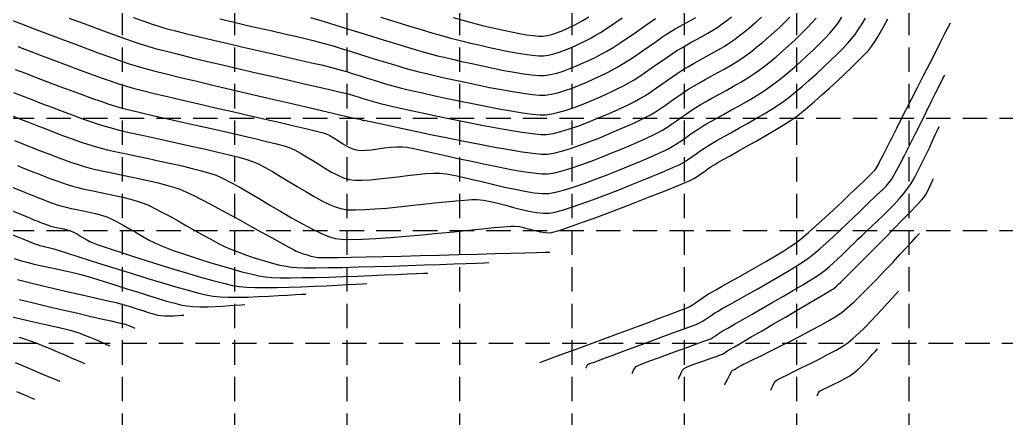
# Model space of a CAD drawing. Header units: feet. Extents: x 2414608 to 4831854, y 6980761 to 13962729.
# Drawn here: x 2415682.3 to 2415985.1, y 6981015.1 to 6981137.6 of the extents above; entities that cross this region are included whole.
import ezdxf

# ---------------------------------------------------------------- set-up
doc = ezdxf.new("R2010")
doc.units = ezdxf.units.FT
doc.header["$LTSCALE"] = 40
doc.header["$MEASUREMENT"] = 0
doc.linetypes.add('HIDDEN', pattern=[0.375, 0.25, -0.125])
for name, color, linetype in [('E-CNTR-1', 11, 'CONTINUOUS'), ('E-CNTR-5', 13, 'CONTINUOUS'), ('GRID', 254, 'HIDDEN')]:
    doc.layers.add(name, color=color, linetype=linetype)

msp = doc.modelspace()

# ---------------------------------------------------------------- linework, layer by layer
at = {"layer": 'E-CNTR-1', "color": 43, "flags": 128}
for points, elevation in [([(2415679.26, 6981137.68), (2415682.9, 6981136.28), (2415686.79, 6981134.79), (2415690.85, 6981133.25), (2415694.99, 6981131.68), (2415699.11, 6981130.14), (2415703.12, 6981128.64), (2415706.93, 6981127.24), (2415710.46, 6981125.97), (2415713.6, 6981124.85), (2415716.27, 6981123.94), (2415718.37, 6981123.27), (2415720.46, 6981122.68), (2415723.47, 6981121.89), (2415727.26, 6981120.94), (2415731.71, 6981119.85), (2415736.68, 6981118.65), (2415742.03, 6981117.37), (2415747.62, 6981116.05), (2415753.33, 6981114.71), (2415759.01, 6981113.38), (2415764.53, 6981112.1), (2415769.76, 6981110.89), (2415774.56, 6981109.78), (2415778.79, 6981108.81), (2415782.32, 6981107.99), (2415785.01, 6981107.38), (2415786.73, 6981106.98), (2415787.34, 6981106.84), (2415787.54, 6981106.73), (2415787.73, 6981106.63), (2415788, 6981106.65), (2415788.32, 6981106.67), (2415788.9, 6981106.55), (2415790.48, 6981106.2), (2415792.94, 6981105.66), (2415796.14, 6981104.96), (2415799.95, 6981104.14), (2415804.24, 6981103.23), (2415808.87, 6981102.25), (2415813.71, 6981101.25), (2415818.64, 6981100.26), (2415823.51, 6981099.31), (2415828.2, 6981098.44), (2415832.58, 6981097.66), (2415836.51, 6981097.03), (2415839.85, 6981096.57), (2415842.48, 6981096.32), (2415844.27, 6981096.31), (2415846.26, 6981096.61), (2415848.65, 6981097.2), (2415851.35, 6981098.01), (2415854.26, 6981099), (2415857.29, 6981100.13), (2415860.36, 6981101.33), (2415863.38, 6981102.57), (2415866.25, 6981103.8), (2415868.89, 6981104.96), (2415871.2, 6981106.01), (2415873.1, 6981106.91), (2415874.49, 6981107.59), (2415875.97, 6981108.4), (2415877.48, 6981109.31), (2415878.99, 6981110.3), (2415880.51, 6981111.34), (2415882.03, 6981112.4), (2415883.53, 6981113.47), (2415885.02, 6981114.52), (2415886.48, 6981115.52), (2415887.91, 6981116.44), (2415889.31, 6981117.28), (2415890.92, 6981118.2), (2415892.7, 6981119.19), (2415894.6, 6981120.23), (2415896.56, 6981121.31), (2415898.53, 6981122.42), (2415900.47, 6981123.54), (2415902.32, 6981124.65), (2415904.02, 6981125.74), (2415905.54, 6981126.8), (2415907.01, 6981127.92), (2415908.61, 6981129.2), (2415910.29, 6981130.59), (2415912.02, 6981132.08), (2415913.76, 6981133.63), (2415915.48, 6981135.21), (2415917.12, 6981136.8), (2415918.67, 6981138.37)], 944.64), ([(2415680.31, 6981107.92), (2415682.53, 6981107.04), (2415684.98, 6981106.08), (2415687.6, 6981105.06), (2415690.32, 6981104.02), (2415693.08, 6981102.97), (2415695.81, 6981101.95), (2415698.44, 6981100.99), (2415700.92, 6981100.11), (2415703.17, 6981099.34), (2415705.14, 6981098.71), (2415706.95, 6981098.21), (2415709.26, 6981097.65), (2415711.99, 6981097.03), (2415715.05, 6981096.36), (2415718.35, 6981095.66), (2415721.8, 6981094.92), (2415725.31, 6981094.17), (2415728.79, 6981093.41), (2415732.15, 6981092.65), (2415735.3, 6981091.9), (2415738.16, 6981091.16), (2415740.62, 6981090.46), (2415742.61, 6981089.79), (2415744.56, 6981088.93), (2415746.93, 6981087.72), (2415749.64, 6981086.21), (2415752.62, 6981084.48), (2415755.79, 6981082.6), (2415759.08, 6981080.64), (2415762.42, 6981078.66), (2415765.72, 6981076.73), (2415768.92, 6981074.93), (2415771.94, 6981073.33), (2415774.7, 6981071.98), (2415777.14, 6981070.97), (2415779.17, 6981070.37), (2415781.19, 6981070.13), (2415784.03, 6981070.06), (2415787.57, 6981070.14), (2415791.65, 6981070.35), (2415796.15, 6981070.66), (2415800.93, 6981071.05), (2415805.85, 6981071.49), (2415810.78, 6981071.97), (2415815.59, 6981072.45), (2415820.14, 6981072.92), (2415824.28, 6981073.35), (2415827.9, 6981073.71), (2415830.85, 6981073.99), (2415832.99, 6981074.16), (2415834.2, 6981074.19), (2415835.72, 6981074), (2415837.3, 6981073.65), (2415838.92, 6981073.22), (2415840.55, 6981072.77), (2415842.16, 6981072.4), (2415843.72, 6981072.17), (2415845.2, 6981072.15), (2415846.41, 6981072.42), (2415848.5, 6981073.07), (2415851.33, 6981074.03), (2415854.75, 6981075.24), (2415858.6, 6981076.65), (2415862.73, 6981078.19), (2415867, 6981079.81), (2415871.26, 6981081.44), (2415875.36, 6981083.03), (2415879.14, 6981084.51), (2415882.46, 6981085.83), (2415885.17, 6981086.92), (2415887.12, 6981087.73), (2415888.15, 6981088.19), (2415889.22, 6981088.78), (2415890.3, 6981089.46), (2415891.39, 6981090.2), (2415892.47, 6981090.96), (2415893.55, 6981091.72), (2415894.6, 6981092.46), (2415895.63, 6981093.13), (2415896.62, 6981093.71), (2415898.23, 6981094.61), (2415900.33, 6981095.78), (2415902.8, 6981097.16), (2415905.53, 6981098.69), (2415908.41, 6981100.31), (2415911.3, 6981101.98), (2415914.09, 6981103.62), (2415916.67, 6981105.18), (2415918.91, 6981106.61), (2415920.69, 6981107.85), (2415922.26, 6981109.07), (2415924.14, 6981110.63), (2415926.24, 6981112.45), (2415928.5, 6981114.45), (2415930.84, 6981116.57), (2415933.19, 6981118.73), (2415935.46, 6981120.86), (2415937.58, 6981122.89), (2415939.49, 6981124.73), (2415941.09, 6981126.33), (2415942.32, 6981127.6), (2415943.1, 6981128.48), (2415944, 6981129.66), (2415944.87, 6981130.96), (2415945.7, 6981132.33), (2415946.51, 6981133.74), (2415947.29, 6981135.16), (2415948.03, 6981136.54), (2415948.75, 6981137.86)], 936.96), ([(2415680.43, 6981115.2), (2415683.1, 6981114.16), (2415686, 6981113.03), (2415689.05, 6981111.85), (2415692.19, 6981110.66), (2415695.33, 6981109.48), (2415698.4, 6981108.34), (2415701.32, 6981107.27), (2415704.02, 6981106.32), (2415706.42, 6981105.5), (2415708.45, 6981104.85), (2415710.35, 6981104.32), (2415712.89, 6981103.69), (2415715.96, 6981102.97), (2415719.44, 6981102.19), (2415723.23, 6981101.35), (2415727.23, 6981100.47), (2415731.33, 6981099.57), (2415735.42, 6981098.67), (2415739.39, 6981097.77), (2415743.14, 6981096.91), (2415746.57, 6981096.09), (2415749.55, 6981095.33), (2415752, 6981094.64), (2415753.79, 6981094.05), (2415755.61, 6981093.26), (2415757.69, 6981092.19), (2415759.96, 6981090.9), (2415762.4, 6981089.46), (2415764.93, 6981087.91), (2415767.52, 6981086.33), (2415770.11, 6981084.78), (2415772.65, 6981083.3), (2415775.09, 6981081.97), (2415777.38, 6981080.84), (2415779.47, 6981079.97), (2415781.31, 6981079.43), (2415783.08, 6981079.21), (2415785.42, 6981079.16), (2415788.23, 6981079.24), (2415791.42, 6981079.43), (2415794.89, 6981079.72), (2415798.54, 6981080.07), (2415802.28, 6981080.46), (2415806, 6981080.87), (2415809.62, 6981081.27), (2415813.04, 6981081.64), (2415816.15, 6981081.95), (2415818.87, 6981082.19), (2415821.09, 6981082.32), (2415822.73, 6981082.31), (2415824.67, 6981082.1), (2415826.81, 6981081.7), (2415829.1, 6981081.17), (2415831.49, 6981080.56), (2415833.92, 6981079.93), (2415836.34, 6981079.32), (2415838.71, 6981078.79), (2415840.97, 6981078.39), (2415843.08, 6981078.17), (2415844.97, 6981078.19), (2415846.6, 6981078.48), (2415848.88, 6981079.1), (2415851.69, 6981079.99), (2415854.92, 6981081.1), (2415858.45, 6981082.38), (2415862.17, 6981083.78), (2415865.96, 6981085.25), (2415869.7, 6981086.73), (2415873.28, 6981088.17), (2415876.59, 6981089.53), (2415879.5, 6981090.75), (2415881.91, 6981091.77), (2415883.69, 6981092.55), (2415884.73, 6981093.04), (2415886.01, 6981093.75), (2415887.31, 6981094.56), (2415888.61, 6981095.44), (2415889.91, 6981096.36), (2415891.2, 6981097.27), (2415892.47, 6981098.15), (2415893.7, 6981098.96), (2415894.76, 6981099.58), (2415896.32, 6981100.47), (2415898.29, 6981101.56), (2415900.57, 6981102.83), (2415903.06, 6981104.22), (2415905.66, 6981105.69), (2415908.28, 6981107.18), (2415910.81, 6981108.67), (2415913.15, 6981110.09), (2415915.22, 6981111.42), (2415916.9, 6981112.59), (2415918.51, 6981113.83), (2415920.38, 6981115.35), (2415922.43, 6981117.08), (2415924.6, 6981118.98), (2415926.83, 6981120.97), (2415929.05, 6981123), (2415931.19, 6981125.01), (2415933.18, 6981126.95), (2415934.97, 6981128.74), (2415936.48, 6981130.34), (2415937.65, 6981131.69), (2415938.73, 6981133.08), (2415939.81, 6981134.63), (2415940.88, 6981136.29), (2415941.95, 6981138.03)], 938.88), ([(2415681.72, 6981129.38), (2415685.23, 6981128.03), (2415688.93, 6981126.61), (2415692.75, 6981125.16), (2415696.59, 6981123.72), (2415700.36, 6981122.31), (2415703.97, 6981120.98), (2415707.34, 6981119.76), (2415710.37, 6981118.69), (2415712.97, 6981117.8), (2415715.06, 6981117.13), (2415717.1, 6981116.56), (2415719.98, 6981115.82), (2415723.57, 6981114.93), (2415727.73, 6981113.94), (2415732.35, 6981112.85), (2415737.29, 6981111.7), (2415742.42, 6981110.52), (2415747.62, 6981109.33), (2415752.75, 6981108.15), (2415757.7, 6981107.02), (2415762.32, 6981105.95), (2415766.5, 6981104.98), (2415770.1, 6981104.13), (2415773, 6981103.43), (2415775.06, 6981102.9), (2415776.16, 6981102.57), (2415777.49, 6981101.97), (2415778.83, 6981101.19), (2415780.18, 6981100.32), (2415781.54, 6981099.45), (2415782.9, 6981098.64), (2415784.25, 6981097.99), (2415785.59, 6981097.57), (2415786.92, 6981097.43), (2415788.51, 6981097.47), (2415790.3, 6981097.65), (2415792.22, 6981097.9), (2415794.19, 6981098.17), (2415796.16, 6981098.41), (2415798.05, 6981098.55), (2415799.79, 6981098.55), (2415801.14, 6981098.38), (2415803.25, 6981097.98), (2415806, 6981097.41), (2415809.27, 6981096.69), (2415812.94, 6981095.87), (2415816.89, 6981094.98), (2415821.01, 6981094.07), (2415825.17, 6981093.18), (2415829.26, 6981092.34), (2415833.16, 6981091.58), (2415836.76, 6981090.96), (2415839.92, 6981090.51), (2415842.55, 6981090.27), (2415844.51, 6981090.27), (2415846.46, 6981090.57), (2415848.85, 6981091.16), (2415851.57, 6981091.97), (2415854.55, 6981092.98), (2415857.69, 6981094.12), (2415860.9, 6981095.36), (2415864.1, 6981096.64), (2415867.19, 6981097.93), (2415870.08, 6981099.17), (2415872.69, 6981100.31), (2415874.92, 6981101.32), (2415876.69, 6981102.15), (2415877.9, 6981102.74), (2415879.39, 6981103.56), (2415880.9, 6981104.48), (2415882.42, 6981105.49), (2415883.93, 6981106.55), (2415885.44, 6981107.62), (2415886.94, 6981108.67), (2415888.41, 6981109.68), (2415889.84, 6981110.61), (2415891.17, 6981111.41), (2415892.84, 6981112.36), (2415894.78, 6981113.44), (2415896.91, 6981114.61), (2415899.16, 6981115.86), (2415901.43, 6981117.14), (2415903.66, 6981118.43), (2415905.77, 6981119.7), (2415907.69, 6981120.92), (2415909.32, 6981122.06), (2415910.9, 6981123.27), (2415912.64, 6981124.66), (2415914.51, 6981126.22), (2415916.44, 6981127.89), (2415918.4, 6981129.64), (2415920.33, 6981131.42), (2415922.18, 6981133.2), (2415923.9, 6981134.93), (2415925.44, 6981136.58), (2415926.75, 6981138.1)], 942.72), ([(2415697.49, 6981138.1), (2415701.84, 6981136.48), (2415706.05, 6981134.92), (2415710.01, 6981133.46), (2415713.65, 6981132.15), (2415716.87, 6981131.01), (2415719.58, 6981130.08), (2415721.68, 6981129.41), (2415723.9, 6981128.78), (2415726.92, 6981127.98), (2415730.62, 6981127.05), (2415734.88, 6981126.01), (2415739.57, 6981124.89), (2415744.56, 6981123.71), (2415749.72, 6981122.5), (2415754.94, 6981121.29), (2415760.08, 6981120.1), (2415765.03, 6981118.96), (2415769.64, 6981117.9), (2415773.81, 6981116.94), (2415777.4, 6981116.12), (2415780.28, 6981115.45), (2415782.34, 6981114.97), (2415783.44, 6981114.7), (2415784.8, 6981114.31), (2415786.2, 6981113.88), (2415787.65, 6981113.42), (2415789.1, 6981112.96), (2415790.54, 6981112.51), (2415791.95, 6981112.1), (2415793.32, 6981111.74), (2415794.42, 6981111.48), (2415796.41, 6981111.03), (2415799.15, 6981110.42), (2415802.51, 6981109.68), (2415806.37, 6981108.84), (2415810.6, 6981107.94), (2415815.06, 6981107.01), (2415819.64, 6981106.08), (2415824.2, 6981105.18), (2415828.62, 6981104.35), (2415832.76, 6981103.62), (2415836.5, 6981103.03), (2415839.72, 6981102.59), (2415842.27, 6981102.35), (2415844.04, 6981102.34), (2415846.06, 6981102.66), (2415848.44, 6981103.24), (2415851.08, 6981104.04), (2415853.89, 6981105.01), (2415856.79, 6981106.11), (2415859.68, 6981107.28), (2415862.49, 6981108.46), (2415865.12, 6981109.62), (2415867.49, 6981110.71), (2415869.5, 6981111.66), (2415871.07, 6981112.44), (2415872.7, 6981113.33), (2415874.37, 6981114.34), (2415876.06, 6981115.44), (2415877.75, 6981116.6), (2415879.45, 6981117.79), (2415881.13, 6981118.99), (2415882.79, 6981120.15), (2415884.41, 6981121.26), (2415885.98, 6981122.27), (2415887.6, 6981123.24), (2415889.33, 6981124.23), (2415891.15, 6981125.23), (2415893.01, 6981126.25), (2415894.88, 6981127.28), (2415896.73, 6981128.32), (2415898.51, 6981129.38), (2415900.19, 6981130.45), (2415901.75, 6981131.54), (2415903.28, 6981132.7), (2415904.9, 6981133.99), (2415906.58, 6981135.39), (2415908.28, 6981136.87), (2415909.96, 6981138.39)], 946.56), ([(2415717.16, 6981138.23), (2415720.37, 6981137.09), (2415723.01, 6981136.19), (2415724.99, 6981135.55), (2415727.2, 6981134.92), (2415730.1, 6981134.15), (2415733.57, 6981133.29), (2415737.49, 6981132.33), (2415741.76, 6981131.32), (2415746.27, 6981130.27), (2415750.89, 6981129.19), (2415755.53, 6981128.13), (2415760.06, 6981127.09), (2415764.38, 6981126.1), (2415768.37, 6981125.19), (2415771.93, 6981124.37), (2415774.94, 6981123.67), (2415777.28, 6981123.11), (2415778.85, 6981122.71), (2415780.66, 6981122.21), (2415782.6, 6981121.63), (2415784.66, 6981120.99), (2415786.78, 6981120.32), (2415788.94, 6981119.64), (2415791.11, 6981118.96), (2415793.24, 6981118.3), (2415795.29, 6981117.69), (2415797.25, 6981117.14), (2415799.06, 6981116.67), (2415800.69, 6981116.29), (2415803.03, 6981115.75), (2415805.95, 6981115.08), (2415809.36, 6981114.32), (2415813.12, 6981113.5), (2415817.12, 6981112.65), (2415821.25, 6981111.8), (2415825.38, 6981110.98), (2415829.41, 6981110.21), (2415833.21, 6981109.54), (2415836.66, 6981108.99), (2415839.66, 6981108.6), (2415842.08, 6981108.38), (2415843.81, 6981108.38), (2415845.66, 6981108.65), (2415847.76, 6981109.15), (2415850.05, 6981109.83), (2415852.46, 6981110.65), (2415854.94, 6981111.58), (2415857.41, 6981112.58), (2415859.83, 6981113.61), (2415862.12, 6981114.63), (2415864.23, 6981115.61), (2415866.1, 6981116.51), (2415867.65, 6981117.29), (2415869.23, 6981118.14), (2415870.9, 6981119.15), (2415872.63, 6981120.26), (2415874.39, 6981121.45), (2415876.16, 6981122.67), (2415877.9, 6981123.89), (2415879.59, 6981125.08), (2415881.2, 6981126.21), (2415882.69, 6981127.22), (2415884.05, 6981128.1), (2415885.52, 6981128.98), (2415887.06, 6981129.86), (2415888.66, 6981130.74), (2415890.28, 6981131.62), (2415891.91, 6981132.52), (2415893.52, 6981133.42), (2415895.08, 6981134.35), (2415896.56, 6981135.3), (2415897.96, 6981136.27), (2415899.33, 6981137.31), (2415900.76, 6981138.45)], 948.48), ([(2415771.62, 6981138.21), (2415774.03, 6981137.51), (2415776.82, 6981136.67), (2415779.93, 6981135.72), (2415783.27, 6981134.69), (2415786.76, 6981133.61), (2415790.32, 6981132.51), (2415793.88, 6981131.42), (2415797.34, 6981130.36), (2415800.64, 6981129.36), (2415803.69, 6981128.44), (2415806.41, 6981127.65), (2415808.72, 6981127.01), (2415810.54, 6981126.53), (2415812.61, 6981126.04), (2415815.12, 6981125.44), (2415817.97, 6981124.78), (2415821.08, 6981124.08), (2415824.33, 6981123.36), (2415827.65, 6981122.66), (2415830.93, 6981122.01), (2415834.07, 6981121.44), (2415836.97, 6981120.96), (2415839.55, 6981120.62), (2415841.71, 6981120.45), (2415843.34, 6981120.46), (2415845.19, 6981120.72), (2415847.14, 6981121.18), (2415849.16, 6981121.8), (2415851.21, 6981122.54), (2415853.26, 6981123.38), (2415855.28, 6981124.28), (2415857.24, 6981125.2), (2415859.1, 6981126.11), (2415860.82, 6981126.98), (2415862.48, 6981127.9), (2415864.44, 6981129.09), (2415866.6, 6981130.49), (2415868.88, 6981132.01), (2415871.19, 6981133.59), (2415873.45, 6981135.15), (2415875.57, 6981136.62), (2415877.45, 6981137.93)], 952.32), ([(2415793.06, 6981138.33), (2415797.44, 6981137), (2415801.64, 6981135.72), (2415805.57, 6981134.54), (2415809.11, 6981133.49), (2415812.15, 6981132.6), (2415814.57, 6981131.91), (2415816.28, 6981131.47), (2415818.28, 6981130.98), (2415820.65, 6981130.42), (2415823.28, 6981129.81), (2415826.09, 6981129.17), (2415828.99, 6981128.54), (2415831.89, 6981127.95), (2415834.69, 6981127.41), (2415837.31, 6981126.97), (2415839.64, 6981126.66), (2415841.61, 6981126.49), (2415843.11, 6981126.5), (2415844.66, 6981126.71), (2415846.27, 6981127.08), (2415847.91, 6981127.58), (2415849.56, 6981128.18), (2415851.22, 6981128.86), (2415852.85, 6981129.59), (2415854.43, 6981130.34), (2415855.96, 6981131.1), (2415857.41, 6981131.83), (2415858.78, 6981132.6), (2415860.55, 6981133.68), (2415862.62, 6981135.01), (2415864.89, 6981136.51), (2415867.26, 6981138.11)], 954.24), ([(2415815.34, 6981138.29), (2415818.3, 6981137.43), (2415820.56, 6981136.78), (2415822.02, 6981136.4), (2415823.92, 6981135.94), (2415826.07, 6981135.43), (2415828.41, 6981134.89), (2415830.84, 6981134.34), (2415833.29, 6981133.83), (2415835.67, 6981133.36), (2415837.91, 6981132.97), (2415839.9, 6981132.68), (2415841.59, 6981132.53), (2415842.88, 6981132.53), (2415844.24, 6981132.73), (2415845.65, 6981133.08), (2415847.09, 6981133.54), (2415848.54, 6981134.1), (2415849.97, 6981134.72), (2415851.37, 6981135.38), (2415852.72, 6981136.04), (2415853.99, 6981136.68), (2415855.2, 6981137.37), (2415856.97, 6981138.47)], 956.16), ([(2415841.93, 6981032.25), (2415841.93, 6981032.25), (2415841.94, 6981032.27), (2415841.94, 6981032.27), (2415842.5, 6981032.48), (2415844.08, 6981033.06), (2415846.52, 6981033.96), (2415849.67, 6981035.12), (2415853.38, 6981036.49), (2415857.5, 6981038.01), (2415861.88, 6981039.63), (2415866.36, 6981041.28), (2415870.79, 6981042.93), (2415875.01, 6981044.5), (2415878.88, 6981045.95), (2415882.25, 6981047.22), (2415884.95, 6981048.25), (2415886.85, 6981048.99), (2415887.77, 6981049.39), (2415888.77, 6981049.95), (2415889.79, 6981050.6), (2415890.8, 6981051.3), (2415891.81, 6981052.02), (2415892.81, 6981052.71), (2415893.77, 6981053.34), (2415894.59, 6981053.82), (2415896.02, 6981054.63), (2415897.96, 6981055.71), (2415900.31, 6981057.02), (2415902.95, 6981058.5), (2415905.78, 6981060.09), (2415908.68, 6981061.75), (2415911.57, 6981063.42), (2415914.31, 6981065.05), (2415916.82, 6981066.59), (2415918.98, 6981067.97), (2415920.69, 6981069.16), (2415922.37, 6981070.48), (2415924.44, 6981072.25), (2415926.82, 6981074.35), (2415929.39, 6981076.68), (2415932.06, 6981079.14), (2415934.72, 6981081.63), (2415937.26, 6981084.04), (2415939.6, 6981086.27), (2415941.62, 6981088.22), (2415943.22, 6981089.78), (2415944.3, 6981090.84), (2415944.76, 6981091.32), (2415945.1, 6981091.78), (2415945.41, 6981092.31), (2415945.71, 6981092.84), (2415945.99, 6981093.35), (2415946.26, 6981093.87), (2415946.74, 6981094.8), (2415947.36, 6981096.01), (2415948.06, 6981097.4), (2415948.79, 6981098.85), (2415949.49, 6981100.23), (2415950.1, 6981101.43), (2415950.62, 6981102.46), (2415951.55, 6981104.28), (2415952.81, 6981106.77), (2415954.34, 6981109.77), (2415956.05, 6981113.14), (2415957.88, 6981116.75), (2415959.76, 6981120.44), (2415961.62, 6981124.09), (2415963.37, 6981127.54), (2415964.96, 6981130.66), (2415966.3, 6981133.3), (2415967.33, 6981135.32), (2415967.97, 6981136.58)], 935.04), ([(2415856.12, 6981030.55), (2415856.14, 6981030.59), (2415856.19, 6981030.71), (2415856.28, 6981030.95), (2415856.45, 6981031.3), (2415856.71, 6981031.66), (2415857.32, 6981031.91), (2415858.91, 6981032.52), (2415861.3, 6981033.41), (2415864.32, 6981034.53), (2415867.8, 6981035.81), (2415871.56, 6981037.2), (2415875.43, 6981038.62), (2415879.24, 6981040.03), (2415882.8, 6981041.34), (2415885.95, 6981042.52), (2415888.52, 6981043.48), (2415890.32, 6981044.18), (2415891.19, 6981044.54), (2415892.09, 6981045.05), (2415893.01, 6981045.66), (2415893.93, 6981046.3), (2415894.83, 6981046.94), (2415895.7, 6981047.51), (2415896.47, 6981047.96), (2415897.96, 6981048.81), (2415900.06, 6981049.98), (2415902.63, 6981051.43), (2415905.54, 6981053.07), (2415908.66, 6981054.84), (2415911.85, 6981056.68), (2415915, 6981058.51), (2415917.97, 6981060.27), (2415920.62, 6981061.88), (2415922.84, 6981063.29), (2415924.48, 6981064.42), (2415926.06, 6981065.66), (2415927.88, 6981067.21), (2415929.89, 6981068.98), (2415931.99, 6981070.89), (2415934.12, 6981072.88), (2415936.21, 6981074.86), (2415938.18, 6981076.76), (2415939.97, 6981078.49), (2415941.49, 6981079.97), (2415942.68, 6981081.14), (2415943.47, 6981081.9), (2415944.38, 6981082.77), (2415945.34, 6981083.66), (2415946.33, 6981084.59), (2415947.31, 6981085.53), (2415948.24, 6981086.49), (2415949.11, 6981087.46), (2415949.87, 6981088.44), (2415950.44, 6981089.37), (2415951.35, 6981091.04), (2415952.54, 6981093.3), (2415953.95, 6981096.04), (2415955.51, 6981099.12), (2415957.17, 6981102.42), (2415958.86, 6981105.8), (2415960.53, 6981109.14), (2415962.1, 6981112.3), (2415963.52, 6981115.17), (2415964.73, 6981117.6), (2415965.66, 6981119.47), (2415966.25, 6981120.66)], 933.12), ([(2415680.71, 6981100.45), (2415682.53, 6981099.72), (2415684.53, 6981098.93), (2415686.68, 6981098.08), (2415688.92, 6981097.21), (2415691.21, 6981096.33), (2415693.51, 6981095.46), (2415695.76, 6981094.63), (2415697.93, 6981093.86), (2415699.97, 6981093.17), (2415701.83, 6981092.57), (2415703.52, 6981092.11), (2415705.6, 6981091.6), (2415708, 6981091.07), (2415710.64, 6981090.51), (2415713.45, 6981089.92), (2415716.35, 6981089.32), (2415719.26, 6981088.7), (2415722.12, 6981088.07), (2415724.84, 6981087.43), (2415727.34, 6981086.79), (2415729.57, 6981086.15), (2415731.43, 6981085.52), (2415733.3, 6981084.72), (2415735.78, 6981083.53), (2415738.73, 6981082.03), (2415742.05, 6981080.28), (2415745.59, 6981078.38), (2415749.24, 6981076.39), (2415752.86, 6981074.39), (2415756.35, 6981072.46), (2415759.56, 6981070.67), (2415762.38, 6981069.11), (2415764.68, 6981067.84), (2415766.34, 6981066.95), (2415767.22, 6981066.51), (2415768.26, 6981066.1), (2415769.37, 6981065.69), (2415770.52, 6981065.31), (2415771.68, 6981064.98), (2415772.81, 6981064.7), (2415773.91, 6981064.51), (2415774.9, 6981064.49), (2415777.01, 6981064.5), (2415780.11, 6981064.54), (2415784.05, 6981064.61), (2415788.68, 6981064.71), (2415793.86, 6981064.83), (2415799.44, 6981064.97), (2415805.27, 6981065.11), (2415811.2, 6981065.27), (2415817.1, 6981065.42), (2415822.81, 6981065.57), (2415828.2, 6981065.72), (2415833.11, 6981065.85), (2415837.39, 6981065.97), (2415840.91, 6981066.07), (2415843.51, 6981066.14), (2415845.05, 6981066.17)], 935.04), ([(2415681.68, 6981092.75), (2415683.02, 6981092.21), (2415684.65, 6981091.56), (2415686.34, 6981090.89), (2415688.07, 6981090.2), (2415689.83, 6981089.51), (2415691.61, 6981088.83), (2415693.38, 6981088.17), (2415695.14, 6981087.55), (2415696.86, 6981086.96), (2415698.52, 6981086.43), (2415700.17, 6981085.98), (2415702.12, 6981085.53), (2415704.31, 6981085.06), (2415706.66, 6981084.58), (2415709.1, 6981084.09), (2415711.56, 6981083.58), (2415713.98, 6981083.04), (2415716.28, 6981082.48), (2415718.39, 6981081.88), (2415720.24, 6981081.26), (2415721.85, 6981080.58), (2415723.79, 6981079.63), (2415725.99, 6981078.48), (2415728.39, 6981077.18), (2415730.91, 6981075.77), (2415733.5, 6981074.3), (2415736.08, 6981072.84), (2415738.59, 6981071.42), (2415740.95, 6981070.11), (2415743.11, 6981068.95), (2415744.98, 6981068), (2415746.52, 6981067.3), (2415748.2, 6981066.63), (2415750.04, 6981065.94), (2415751.98, 6981065.24), (2415754, 6981064.55), (2415756.06, 6981063.88), (2415758.13, 6981063.27), (2415760.18, 6981062.71), (2415762.18, 6981062.22), (2415764.08, 6981061.83), (2415765.86, 6981061.54), (2415767.42, 6981061.43), (2415769.88, 6981061.38), (2415773.12, 6981061.38), (2415777, 6981061.42), (2415781.39, 6981061.5), (2415786.16, 6981061.62), (2415791.19, 6981061.76), (2415796.34, 6981061.91), (2415801.48, 6981062.08), (2415806.48, 6981062.25), (2415811.21, 6981062.42), (2415815.55, 6981062.57), (2415819.36, 6981062.71), (2415822.51, 6981062.82), (2415824.87, 6981062.91), (2415826.32, 6981062.95)], 933.12), ([(2415884.49, 6981027.14), (2415884.52, 6981027.21), (2415884.6, 6981027.39), (2415884.75, 6981027.74), (2415884.99, 6981028.32), (2415885.35, 6981029.12), (2415885.77, 6981029.87), (2415886.25, 6981030.44), (2415886.97, 6981030.83), (2415888.36, 6981031.4), (2415890.2, 6981032.08), (2415892.25, 6981032.81), (2415894.29, 6981033.52), (2415896.08, 6981034.14), (2415897.4, 6981034.61), (2415898.02, 6981034.84), (2415898.54, 6981035.15), (2415899.06, 6981035.52), (2415899.56, 6981035.86), (2415900.19, 6981036.22), (2415901.72, 6981037.12), (2415904, 6981038.45), (2415906.87, 6981040.12), (2415910.16, 6981042.04), (2415913.71, 6981044.11), (2415917.35, 6981046.24), (2415920.93, 6981048.33), (2415924.27, 6981050.29), (2415927.22, 6981052.03), (2415929.61, 6981053.45), (2415931.27, 6981054.45), (2415932.06, 6981054.95), (2415932.8, 6981055.55), (2415933.55, 6981056.22), (2415934.3, 6981056.93), (2415935.02, 6981057.63), (2415935.7, 6981058.31), (2415936.39, 6981058.99), (2415937.79, 6981060.39), (2415939.77, 6981062.38), (2415942.19, 6981064.8), (2415944.89, 6981067.53), (2415947.74, 6981070.4), (2415950.59, 6981073.29), (2415953.3, 6981076.05), (2415955.72, 6981078.54), (2415957.71, 6981080.61), (2415959.13, 6981082.12), (2415959.83, 6981082.93), (2415960.43, 6981083.88), (2415961.03, 6981084.99), (2415961.6, 6981086.15), (2415962.1, 6981087.25), (2415962.52, 6981088.18), (2415962.82, 6981088.82)], 929.28), ([(2415679.78, 6981078.96), (2415682.86, 6981077.7), (2415685.28, 6981076.71), (2415686.91, 6981076.04), (2415687.65, 6981075.74), (2415688.46, 6981075.42), (2415689.32, 6981075.08), (2415690.2, 6981074.74), (2415691.07, 6981074.43), (2415691.91, 6981074.16), (2415692.7, 6981073.95), (2415693.66, 6981073.75), (2415694.74, 6981073.54), (2415695.84, 6981073.31), (2415696.91, 6981073.04), (2415697.88, 6981072.73), (2415698.86, 6981072.28), (2415700.02, 6981071.65), (2415701.27, 6981070.92), (2415702.58, 6981070.17), (2415703.87, 6981069.47), (2415705.1, 6981068.9), (2415706.07, 6981068.54), (2415707.89, 6981067.91), (2415710.44, 6981067.06), (2415713.59, 6981066.02), (2415717.21, 6981064.85), (2415721.17, 6981063.59), (2415725.34, 6981062.28), (2415729.59, 6981060.97), (2415733.81, 6981059.7), (2415737.85, 6981058.52), (2415741.6, 6981057.47), (2415744.92, 6981056.61), (2415747.68, 6981055.96), (2415749.76, 6981055.58), (2415751.91, 6981055.39), (2415754.63, 6981055.29), (2415757.79, 6981055.26), (2415761.3, 6981055.3), (2415765.02, 6981055.4), (2415768.85, 6981055.53), (2415772.66, 6981055.69), (2415776.35, 6981055.87), (2415779.8, 6981056.04), (2415782.89, 6981056.2), (2415785.51, 6981056.34), (2415787.54, 6981056.45), (2415788.86, 6981056.5)], 929.28), ([(2415679.63, 6981071.74), (2415682.79, 6981070.44), (2415685.27, 6981069.43), (2415686.94, 6981068.76), (2415687.68, 6981068.47), (2415688.5, 6981068.23), (2415689.37, 6981068.02), (2415690.27, 6981067.83), (2415691.14, 6981067.64), (2415691.97, 6981067.43), (2415692.75, 6981067.19), (2415694.48, 6981066.65), (2415697.01, 6981065.84), (2415700.21, 6981064.82), (2415703.96, 6981063.63), (2415708.11, 6981062.32), (2415712.53, 6981060.93), (2415717.1, 6981059.52), (2415721.67, 6981058.11), (2415726.11, 6981056.77), (2415730.29, 6981055.54), (2415734.07, 6981054.46), (2415737.33, 6981053.58), (2415739.92, 6981052.95), (2415741.71, 6981052.61), (2415743.82, 6981052.42), (2415746.37, 6981052.33), (2415749.26, 6981052.32), (2415752.36, 6981052.39), (2415755.56, 6981052.5), (2415758.74, 6981052.65), (2415761.77, 6981052.81), (2415764.55, 6981052.97), (2415766.94, 6981053.11), (2415768.84, 6981053.22), (2415770.13, 6981053.27)], 927.36), ([(2415898.67, 6981025.44), (2415898.73, 6981025.53), (2415898.87, 6981025.8), (2415899.16, 6981026.35), (2415899.63, 6981027.26), (2415900.26, 6981028.46), (2415900.78, 6981029.42), (2415901.01, 6981029.83), (2415901.22, 6981029.92), (2415901.44, 6981029.99), (2415901.73, 6981030.16), (2415902.34, 6981030.53), (2415903.07, 6981030.96), (2415903.72, 6981031.33), (2415904.28, 6981031.62), (2415905.57, 6981032.25), (2415907.48, 6981033.17), (2415909.87, 6981034.35), (2415912.65, 6981035.72), (2415915.69, 6981037.24), (2415918.88, 6981038.85), (2415922.11, 6981040.51), (2415925.26, 6981042.17), (2415928.22, 6981043.77), (2415930.86, 6981045.27), (2415933.09, 6981046.62), (2415934.77, 6981047.77), (2415936.44, 6981049.12), (2415938.41, 6981050.91), (2415940.62, 6981053.03), (2415942.98, 6981055.4), (2415945.43, 6981057.92), (2415947.88, 6981060.49), (2415950.26, 6981063.03), (2415952.49, 6981065.44), (2415954.51, 6981067.62), (2415956.23, 6981069.49), (2415957.58, 6981070.94), (2415958.49, 6981071.9)], 927.36), ([(2415680.6, 6981064.21), (2415682.47, 6981063.64), (2415684.55, 6981063.08), (2415686.8, 6981062.52), (2415689.15, 6981061.97), (2415691.56, 6981061.43), (2415693.98, 6981060.9), (2415696.34, 6981060.38), (2415698.61, 6981059.87), (2415700.72, 6981059.37), (2415702.62, 6981058.89), (2415704.38, 6981058.38), (2415706.61, 6981057.69), (2415709.23, 6981056.86), (2415712.12, 6981055.93), (2415715.2, 6981054.94), (2415718.37, 6981053.93), (2415721.52, 6981052.93), (2415724.56, 6981051.99), (2415727.4, 6981051.15), (2415729.92, 6981050.45), (2415732.04, 6981049.93), (2415733.66, 6981049.63), (2415735.59, 6981049.46), (2415737.74, 6981049.39), (2415740.03, 6981049.41), (2415742.36, 6981049.49), (2415744.64, 6981049.61), (2415746.78, 6981049.75), (2415748.68, 6981049.89), (2415750.25, 6981049.99), (2415751.4, 6981050.05)], 925.44), ([(2415681.61, 6981057.73), (2415685.18, 6981056.85), (2415688.99, 6981055.94), (2415692.91, 6981055.02), (2415696.81, 6981054.12), (2415700.59, 6981053.26), (2415704.12, 6981052.46), (2415707.27, 6981051.75), (2415709.92, 6981051.14), (2415711.96, 6981050.66), (2415713.26, 6981050.34), (2415714.81, 6981049.89), (2415716.52, 6981049.36), (2415718.3, 6981048.79), (2415720.08, 6981048.21), (2415721.78, 6981047.67), (2415723.32, 6981047.21), (2415724.62, 6981046.85), (2415725.61, 6981046.66), (2415726.81, 6981046.57), (2415728.15, 6981046.56), (2415729.54, 6981046.62), (2415730.83, 6981046.7), (2415731.92, 6981046.78), (2415732.67, 6981046.82)], 923.52), ([(2415912.86, 6981023.73), (2415912.9, 6981023.81), (2415913, 6981024.02), (2415913.17, 6981024.44), (2415913.47, 6981025.12), (2415913.92, 6981025.99), (2415914.43, 6981026.68), (2415914.99, 6981027.03), (2415916.22, 6981027.66), (2415917.98, 6981028.53), (2415920.15, 6981029.59), (2415922.62, 6981030.79), (2415925.25, 6981032.09), (2415927.92, 6981033.44), (2415930.5, 6981034.79), (2415932.88, 6981036.09), (2415934.92, 6981037.29), (2415936.51, 6981038.36), (2415938.06, 6981039.62), (2415939.77, 6981041.18), (2415941.59, 6981042.95), (2415943.45, 6981044.85), (2415945.29, 6981046.8), (2415947.04, 6981048.7), (2415948.66, 6981050.48), (2415950.07, 6981052.04), (2415951.22, 6981053.3), (2415952.05, 6981054.17)], 925.44), ([(2415678.68, 6981046.61), (2415682.71, 6981045.69), (2415686.6, 6981044.8), (2415690.23, 6981043.97), (2415693.46, 6981043.22), (2415696.15, 6981042.59), (2415698.18, 6981042.09), (2415699.4, 6981041.74), (2415700.76, 6981041.27), (2415702.25, 6981040.7), (2415703.8, 6981040.06), (2415705.34, 6981039.41), (2415706.81, 6981038.78), (2415708.11, 6981038.2), (2415709.2, 6981037.73), (2415709.99, 6981037.39)], 919.68), ([(2415682.15, 6981040.03), (2415683.81, 6981039.55), (2415685.58, 6981038.93), (2415687.58, 6981038.18), (2415689.71, 6981037.33), (2415691.91, 6981036.42), (2415694.1, 6981035.49), (2415696.21, 6981034.58), (2415698.15, 6981033.73), (2415699.87, 6981032.98), (2415701.27, 6981032.37), (2415702.29, 6981031.94)], 917.76), ([(2415927.05, 6981022.03), (2415927.07, 6981022.08), (2415927.14, 6981022.23), (2415927.26, 6981022.52), (2415927.48, 6981022.96), (2415927.79, 6981023.43), (2415928.23, 6981023.68), (2415929.2, 6981024.16), (2415930.56, 6981024.81), (2415932.17, 6981025.59), (2415933.89, 6981026.45), (2415935.57, 6981027.33), (2415937.07, 6981028.18), (2415938.24, 6981028.96), (2415939.41, 6981029.92), (2415940.63, 6981031.08), (2415941.87, 6981032.35), (2415943.04, 6981033.61), (2415944.1, 6981034.79), (2415944.97, 6981035.76), (2415945.6, 6981036.44)], 923.52), ([(2415680.95, 6981032.31), (2415683.92, 6981031.06), (2415686.76, 6981029.84), (2415689.36, 6981028.73), (2415691.61, 6981027.76), (2415693.39, 6981027), (2415694.59, 6981026.49)], 915.84), ([(2415681.31, 6981023.39), (2415683.77, 6981022.35), (2415685.67, 6981021.55), (2415686.9, 6981021.04)], 913.92)]:
    msp.add_lwpolyline(points, dxfattribs=dict(at, elevation=elevation))
at = {"layer": 'E-CNTR-5', "color": 7, "flags": 128}
for points, elevation in [([(2415680.97, 6981122.32), (2415684.07, 6981121.12), (2415687.39, 6981119.84), (2415690.84, 6981118.53), (2415694.34, 6981117.2), (2415697.81, 6981115.9), (2415701.16, 6981114.67), (2415704.31, 6981113.52), (2415707.18, 6981112.51), (2415709.69, 6981111.65), (2415711.76, 6981110.99), (2415713.73, 6981110.44), (2415716.45, 6981109.75), (2415719.78, 6981108.95), (2415723.61, 6981108.06), (2415727.83, 6981107.1), (2415732.31, 6981106.09), (2415736.93, 6981105.05), (2415741.58, 6981104.01), (2415746.14, 6981102.98), (2415750.49, 6981101.99), (2415754.51, 6981101.05), (2415758.09, 6981100.2), (2415761.11, 6981099.44), (2415763.44, 6981098.8), (2415764.98, 6981098.31), (2415766.68, 6981097.57), (2415768.47, 6981096.61), (2415770.34, 6981095.5), (2415772.25, 6981094.3), (2415774.19, 6981093.07), (2415776.13, 6981091.87), (2415778.04, 6981090.75), (2415779.92, 6981089.77), (2415781.73, 6981089), (2415783.45, 6981088.5), (2415785.2, 6981088.29), (2415787.36, 6981088.27), (2415789.84, 6981088.4), (2415792.56, 6981088.65), (2415795.43, 6981088.98), (2415798.38, 6981089.35), (2415801.32, 6981089.72), (2415804.16, 6981090.05), (2415806.82, 6981090.31), (2415809.21, 6981090.45), (2415811.26, 6981090.43), (2415813.2, 6981090.22), (2415815.58, 6981089.8), (2415818.32, 6981089.21), (2415821.33, 6981088.51), (2415824.53, 6981087.74), (2415827.82, 6981086.95), (2415831.12, 6981086.18), (2415834.34, 6981085.47), (2415837.4, 6981084.88), (2415840.21, 6981084.44), (2415842.69, 6981084.21), (2415844.74, 6981084.23), (2415846.72, 6981084.56), (2415849.26, 6981085.2), (2415852.23, 6981086.12), (2415855.52, 6981087.25), (2415859.03, 6981088.54), (2415862.64, 6981089.92), (2415866.24, 6981091.36), (2415869.72, 6981092.79), (2415872.96, 6981094.16), (2415875.85, 6981095.4), (2415878.28, 6981096.48), (2415880.14, 6981097.33), (2415881.32, 6981097.89), (2415882.62, 6981098.6), (2415883.94, 6981099.42), (2415885.27, 6981100.3), (2415886.6, 6981101.22), (2415887.92, 6981102.16), (2415889.23, 6981103.09), (2415890.52, 6981103.97), (2415891.77, 6981104.79), (2415892.9, 6981105.46), (2415894.42, 6981106.32), (2415896.26, 6981107.35), (2415898.35, 6981108.5), (2415900.59, 6981109.75), (2415902.92, 6981111.06), (2415905.26, 6981112.39), (2415907.53, 6981113.72), (2415909.64, 6981115.01), (2415911.53, 6981116.22), (2415913.11, 6981117.33), (2415914.62, 6981118.48), (2415916.32, 6981119.84), (2415918.15, 6981121.36), (2415920.08, 6981123.01), (2415922.05, 6981124.75), (2415924.02, 6981126.54), (2415925.94, 6981128.34), (2415927.77, 6981130.12), (2415929.45, 6981131.83), (2415930.94, 6981133.43), (2415932.2, 6981134.89), (2415933.39, 6981136.46), (2415934.7, 6981138.35)], 940.8), ([(2415743.72, 6981137.81), (2415747.73, 6981136.89), (2415751.82, 6981135.95), (2415755.89, 6981135.03), (2415759.83, 6981134.13), (2415763.56, 6981133.28), (2415766.96, 6981132.5), (2415769.95, 6981131.8), (2415772.42, 6981131.21), (2415774.27, 6981130.73), (2415776.21, 6981130.19), (2415778.48, 6981129.52), (2415781.02, 6981128.75), (2415783.74, 6981127.91), (2415786.6, 6981127.01), (2415789.52, 6981126.1), (2415792.44, 6981125.19), (2415795.3, 6981124.31), (2415798.03, 6981123.49), (2415800.57, 6981122.74), (2415802.85, 6981122.11), (2415804.8, 6981121.6), (2415806.75, 6981121.14), (2415809.26, 6981120.55), (2415812.23, 6981119.87), (2415815.54, 6981119.12), (2415819.1, 6981118.35), (2415822.79, 6981117.56), (2415826.52, 6981116.8), (2415830.17, 6981116.1), (2415833.64, 6981115.48), (2415836.82, 6981114.97), (2415839.6, 6981114.61), (2415841.89, 6981114.41), (2415843.58, 6981114.42), (2415845.43, 6981114.69), (2415847.45, 6981115.16), (2415849.61, 6981115.8), (2415851.84, 6981116.58), (2415854.11, 6981117.46), (2415856.35, 6981118.4), (2415858.54, 6981119.38), (2415860.61, 6981120.35), (2415862.53, 6981121.28), (2415864.24, 6981122.14), (2415865.93, 6981123.06), (2415867.78, 6981124.18), (2415869.74, 6981125.44), (2415871.76, 6981126.79), (2415873.79, 6981128.18), (2415875.76, 6981129.56), (2415877.63, 6981130.88), (2415879.35, 6981132.08), (2415880.87, 6981133.12), (2415882.12, 6981133.93), (2415883.55, 6981134.79), (2415885.07, 6981135.64), (2415886.64, 6981136.5), (2415888.22, 6981137.37), (2415889.8, 6981138.25)], 950.4), ([(2415870.3, 6981028.84), (2415870.33, 6981028.9), (2415870.4, 6981029.06), (2415870.53, 6981029.38), (2415870.75, 6981029.9), (2415871.09, 6981030.55), (2415871.48, 6981031.05), (2415872.12, 6981031.35), (2415873.61, 6981031.94), (2415875.77, 6981032.75), (2415878.42, 6981033.73), (2415881.35, 6981034.81), (2415884.39, 6981035.91), (2415887.35, 6981036.99), (2415890.04, 6981037.97), (2415892.27, 6981038.79), (2415893.85, 6981039.38), (2415894.61, 6981039.69), (2415895.21, 6981040.03), (2415895.83, 6981040.44), (2415896.44, 6981040.87), (2415897.05, 6981041.3), (2415897.63, 6981041.69), (2415898.27, 6981042.06), (2415899.67, 6981042.86), (2415901.7, 6981044.02), (2415904.22, 6981045.46), (2415907.12, 6981047.11), (2415910.26, 6981048.91), (2415913.51, 6981050.79), (2415916.75, 6981052.67), (2415919.85, 6981054.49), (2415922.68, 6981056.17), (2415925.11, 6981057.64), (2415927.02, 6981058.84), (2415928.27, 6981059.69), (2415929.55, 6981060.68), (2415930.84, 6981061.76), (2415932.14, 6981062.91), (2415933.43, 6981064.1), (2415934.71, 6981065.32), (2415935.98, 6981066.55), (2415937.21, 6981067.77), (2415938.42, 6981068.96), (2415939.59, 6981070.11), (2415940.76, 6981071.22), (2415942.16, 6981072.54), (2415943.75, 6981074.03), (2415945.45, 6981075.64), (2415947.21, 6981077.34), (2415948.98, 6981079.09), (2415950.68, 6981080.83), (2415952.27, 6981082.54), (2415953.68, 6981084.17), (2415954.85, 6981085.69), (2415955.92, 6981087.31), (2415957.05, 6981089.25), (2415958.21, 6981091.41), (2415959.36, 6981093.7), (2415960.48, 6981096.01), (2415961.54, 6981098.26), (2415962.5, 6981100.36), (2415963.34, 6981102.19), (2415964.03, 6981103.69), (2415964.54, 6981104.74)], 931.2), ([(2415679.68, 6981086.27), (2415682.33, 6981085.19), (2415684.26, 6981084.41), (2415685.33, 6981083.98), (2415686.67, 6981083.44), (2415688.08, 6981082.89), (2415689.52, 6981082.32), (2415690.97, 6981081.76), (2415692.42, 6981081.23), (2415693.84, 6981080.74), (2415695.22, 6981080.29), (2415696.54, 6981079.94), (2415698.12, 6981079.6), (2415699.89, 6981079.24), (2415701.77, 6981078.87), (2415703.7, 6981078.47), (2415705.61, 6981078.03), (2415707.42, 6981077.54), (2415709.06, 6981077), (2415710.55, 6981076.35), (2415712.23, 6981075.49), (2415714.07, 6981074.47), (2415716.03, 6981073.35), (2415718.04, 6981072.17), (2415720.07, 6981071.01), (2415722.08, 6981069.9), (2415724, 6981068.91), (2415725.81, 6981068.1), (2415727.39, 6981067.49), (2415729.47, 6981066.72), (2415731.97, 6981065.85), (2415734.78, 6981064.9), (2415737.83, 6981063.91), (2415741.01, 6981062.9), (2415744.24, 6981061.92), (2415747.41, 6981061), (2415750.45, 6981060.17), (2415753.26, 6981059.46), (2415755.74, 6981058.91), (2415757.81, 6981058.56), (2415759.66, 6981058.4), (2415762.22, 6981058.32), (2415765.36, 6981058.3), (2415768.98, 6981058.33), (2415772.95, 6981058.4), (2415777.18, 6981058.52), (2415781.54, 6981058.66), (2415785.92, 6981058.82), (2415790.2, 6981058.99), (2415794.28, 6981059.16), (2415798.04, 6981059.32), (2415801.36, 6981059.47), (2415804.14, 6981059.59), (2415806.25, 6981059.68), (2415807.59, 6981059.72)], 931.2), ([(2415682.22, 6981051.59), (2415686.57, 6981050.55), (2415691.03, 6981049.5), (2415695.46, 6981048.47), (2415699.73, 6981047.48), (2415703.72, 6981046.55), (2415707.31, 6981045.73), (2415710.35, 6981045.03), (2415712.74, 6981044.48), (2415714.33, 6981044.11), (2415715, 6981043.94), (2415715.72, 6981043.68), (2415716.51, 6981043.35), (2415717.21, 6981043.05), (2415717.68, 6981042.84)], 921.6)]:
    msp.add_lwpolyline(points, dxfattribs=dict(at, elevation=elevation))
at = {"layer": 'GRID', "color": 8, "linetype": 'HIDDEN', "ltscale": 0.75}
for p, q in [((2415713.76, 6982107.84), (2415713.76, 6980900.19)), ((2415748.26, 6982107.84), (2415748.26, 6980900.19)), ((2415782.76, 6982107.84), (2415782.76, 6980900.19)), ((2415817.26, 6982107.84), (2415817.26, 6980900.19)), ((2415851.76, 6982107.84), (2415851.76, 6980900.19)), ((2415886.26, 6982107.84), (2415886.26, 6980900.19)), ((2415920.76, 6982107.84), (2415920.76, 6980900.19)), ((2415955.26, 6982107.84), (2415955.26, 6980900.19)), ((2414644.26, 6981107.34), (2416783.26, 6981107.34)), ((2414644.26, 6981072.84), (2416783.26, 6981072.84)), ((2414645.04, 6981038.19), (2416784.04, 6981038.19))]:
    msp.add_line(p, q, dxfattribs=at)

doc.saveas('drawing.dxf')
